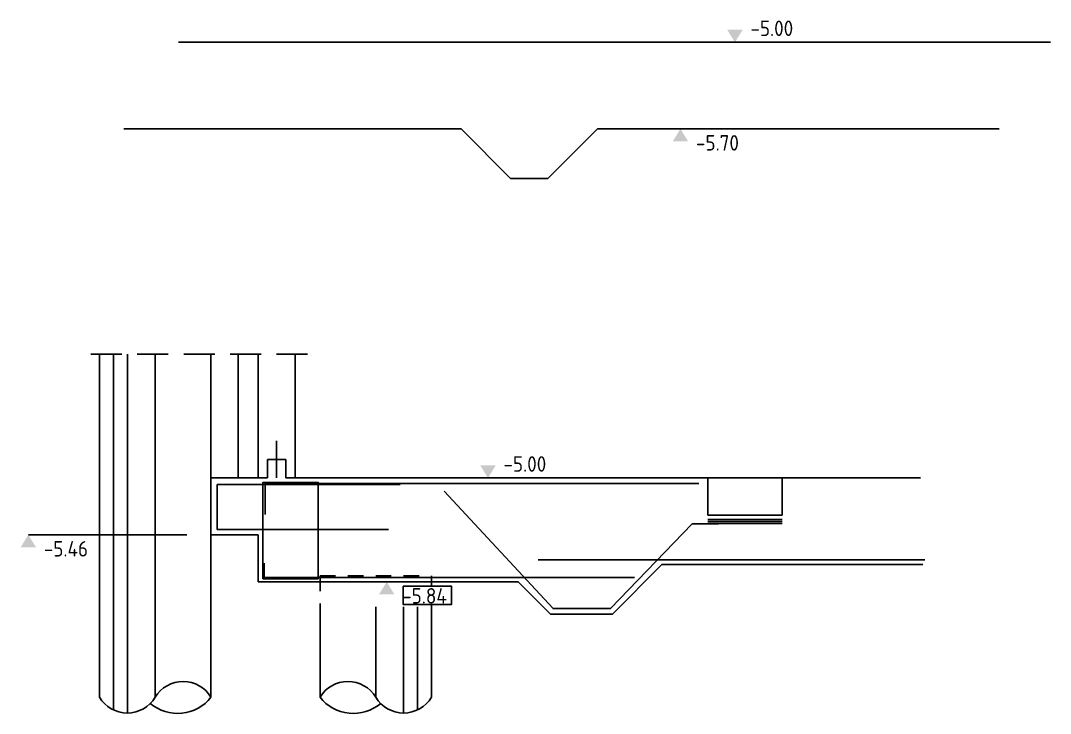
# Model space of a CAD drawing. Extents: x -101 to 101, y -52 to 90.
# Drawn here: x 2.57 to 10.88, y -7.3 to -1.7 of the extents above; entities that cross this region are included whole.
import ezdxf

# ---------------------------------------------------------------- set-up
doc = ezdxf.new("R2010")
doc.units = 0
doc.header["$LTSCALE"] = 0.5
for name, pattern in [('AUSGEZOGEN', [1000.01, 1000, 0.01]), ('DASHED', [0.75, 0.5, -0.25]), ('HIDDEN', [0.375, 0.25, -0.125])]:
    doc.linetypes.add(name, pattern=pattern)
for name, color, linetype in [('AFU', 7, 'Continuous'), ('BETON', 7, 'Continuous'), ('HILFE', 7, 'Continuous'), ('koten', 7, 'Continuous'), ('OBJEKT', 7, 'Continuous'), ('RND', 7, 'Continuous'), ('SFP_Hilfe', 7, 'Continuous'), ('Verbau', 7, 'Continuous')]:
    doc.layers.add(name, color=color, linetype=linetype)
doc.layers.add('NOPLOT', color=7, linetype='Continuous', plot=False)
doc.styles.add('txt', font='isocp.shx')

# ---------------------------------------------------------------- blocks, each defined once
blk = doc.blocks.new('okrd_u')
at = {"layer": 'koten', "color": 7, "linetype": 'Continuous'}
blk.add_solid([(-0.125, -0.202), (0.125, -0.202), (0, 0)], dxfattribs=at)
at = {"layer": 'koten', "style": 'txt'}
blk.add_attdef('OKRD', (0.25, -0.35), '', height=0.25, dxfattribs=at)
blk = doc.blocks.new('okrd_o')
at = {"layer": 'koten', "color": 7, "linetype": 'Continuous'}
blk.add_solid([(-0.125, 0.202), (0.125, 0.202), (0, 0)], dxfattribs=at)
at = {"layer": 'koten', "style": 'txt'}
blk.add_attdef('OKRD', (0.25, 0.1), '', height=0.25, dxfattribs=at)

msp = doc.modelspace()

# ---------------------------------------------------------------- linework, layer by layer
at = {"layer": 'AFU', "color": 1, "linetype": 'AUSGEZOGEN'}
msp.add_line((4.6396, -5.0957), (4.6396, -5.3957), dxfattribs=at)
at = {"layer": 'AFU', "color": 8, "linetype": 'AUSGEZOGEN'}
for p, q in [((4.7146, -5.2457), (4.5646, -5.2457)), ((4.5646, -5.2457), (4.5646, -5.3957)), ((4.7146, -5.3957), (4.7146, -5.2457)), ((4.4896, -5.3957), (4.5646, -5.3957)), ((4.7896, -5.3957), (4.7146, -5.3957))]:
    msp.add_line(p, q, dxfattribs=at)
at = {"layer": 'BETON', "color": 6, "linetype": 'AUSGEZOGEN'}
for p, q in [((3.8479, -1.8773), (10.8846, -1.8773)), ((3.4052, -2.5773), (6.1284, -2.5773)), ((6.5284, -2.9773), (6.1284, -2.5773)), ((6.8284, -2.9773), (7.2284, -2.5773)), ((7.2284, -2.5773), (10.4708, -2.5773)), ((6.8284, -2.9773), (6.5284, -2.9773)), ((4.4896, -4.3957), (4.4896, -5.3957)), ((4.7896, -4.3957), (4.7896, -5.3957)), ((4.4896, -5.3957), (4.1096, -5.3957)), ((4.1096, -5.8557), (4.1096, -5.3957)), ((8.1196, -5.3957), (4.7896, -5.3957)), ((8.1196, -5.6957), (8.1196, -5.3957)), ((8.7196, -5.3957), (8.7196, -5.6957)), ((8.7196, -5.3957), (9.836, -5.3957)), ((8.7196, -5.6957), (8.1196, -5.6957)), ((8.7196, -5.7307), (8.1196, -5.7307)), ((8.7196, -5.7467), (8.1196, -5.7467)), ((8.7196, -5.7627), (8.1196, -5.7627)), ((4.1096, -5.8557), (4.4896, -5.8557)), ((4.4896, -6.2357), (4.4896, -5.8557)), ((7.3496, -6.4957), (7.7496, -6.0957)), ((9.854, -6.0957), (7.7496, -6.0957)), ((6.5896, -6.2357), (4.4896, -6.2357)), ((6.8496, -6.4957), (6.5896, -6.2357)), ((7.3496, -6.4957), (6.8496, -6.4957))]:
    msp.add_line(p, q, dxfattribs=at)
at = {"layer": 'HILFE', "color": 102, "linetype": 'AUSGEZOGEN'}
for p, q in [((4.3296, -4.3957), (4.3296, -5.3957)), ((2.6355, -5.8557), (3.9159, -5.8557))]:
    msp.add_line(p, q, dxfattribs=at)
at = {"layer": 'NOPLOT', "color": 191, "linetype": 'AUSGEZOGEN'}
msp.add_lwpolyline([(5.6621, -6.2689), (6.0508, -6.2689), (6.0508, -6.4191), (5.6621, -6.4191)], close=True, dxfattribs=at)
at = {"layer": 'OBJEKT', "color": 7, "linetype": 'AUSGEZOGEN'}
msp.add_line((8.1196, -5.3957), (8.7196, -5.3957), dxfattribs=at)
at = {"layer": 'RND', "color": 1, "linetype": 'AUSGEZOGEN'}
for points in [[(5.5425, -5.8131), (4.1598, -5.8131), (4.1598, -5.4493), (5.6354, -5.4493)], [(4.5462, -5.6902), (4.5462, -5.4402), (8.0462, -5.4402)], [(8.2066, -5.7674), (7.9944, -5.7674), (7.334, -6.4504), (6.8705, -6.4504), (5.991, -5.5036)], [(9.8701, -6.0569), (6.7496, -6.0569)], [(4.5385, -6.0836), (4.5385, -6.2001), (7.5282, -6.2001)]]:
    msp.add_lwpolyline(points, dxfattribs=at)
msp.add_lwpolyline([(4.5292, -6.21), (4.5292, -5.4315), (4.9751, -5.4315), (4.9751, -6.21)], close=True, dxfattribs=at)
at = {"layer": 'SFP_Hilfe', "color": 102, "linetype": 'DASHED'}
msp.add_line((4.8896, -4.3957), (3.1096, -4.3957), dxfattribs=at)
at = {"layer": 'Verbau', "color": 171}
for p, q in [((3.2096, -4.3957), (3.2096, -7.167)), ((3.3221, -4.3957), (3.3221, -7.2693, -0.0329)), ((3.4346, -4.3957), (3.4346, -7.2946, -0.0411)), ((3.6596, -4.3957), (3.6596, -7.167)), ((4.1096, -4.3957), (4.1096, -7.167)), ((4.9896, -6.4357), (4.9896, -7.167)), ((5.4396, -6.4357), (5.4396, -7.167)), ((5.6646, -6.4357), (5.6646, -7.2946, -0.0411)), ((5.7771, -6.4357), (5.7771, -7.2693, -0.0329)), ((5.8896, -6.4357), (5.8896, -7.167))]:
    msp.add_line(p, q, dxfattribs=at)
at = {"layer": 'Verbau', "color": 171, "linetype": 'HIDDEN'}
for p, q in [((4.9896, -6.1857), (4.9896, -6.4357)), ((4.9896, -6.1857), (5.8896, -6.1857)), ((5.8896, -6.1857), (5.8896, -6.2689)), ((5.8896, -6.4191), (5.8896, -6.4357))]:
    msp.add_line(p, q, dxfattribs=at)
at = {"layer": 'Verbau', "color": 171}
for centre, radius, start, end in [((3.8846, -7.3015), 0.2621, 30.86482, 149.13518), ((5.2146, -7.3015), 0.2621, 30.86482, 149.13518), ((3.4346, -7.0325), 0.2621, 210.86482, 329.13518), ((3.84, -6.9539), 0.3437, 230.18929, 321.67563), ((5.2592, -6.9539), 0.3437, 218.32437, 309.81071), ((5.6646, -7.0325), 0.2621, 210.86482, 329.13518)]:
    msp.add_arc(centre, radius, start, end, dxfattribs=at)

# ---------------------------------------------------------------- block references
at = {"layer": 'koten', "color": 7, "linetype": 'DASHED', "xscale": 0.5, "yscale": 0.5, "zscale": 0.5}
for p in [(8.3386, -1.8773), (6.3454, -5.3957)]:
    msp.add_blockref('okrd_o', p, dxfattribs=at).add_auto_attribs({'OKRD': '-5.00'})
at = {"layer": 'koten', "color": 7, "linetype": 'AUSGEZOGEN', "xscale": 0.5, "yscale": 0.5, "zscale": 0.5}
for p, values in [((7.8988, -2.5773), {'OKRD': '-5.70'}), ((2.6355, -5.8557), {'OKRD': '-5.46'}), ((5.5279, -6.2357), {'OKRD': '-5.84'})]:
    msp.add_blockref('okrd_u', p, dxfattribs=at).add_auto_attribs(values)

doc.saveas('drawing.dxf')
